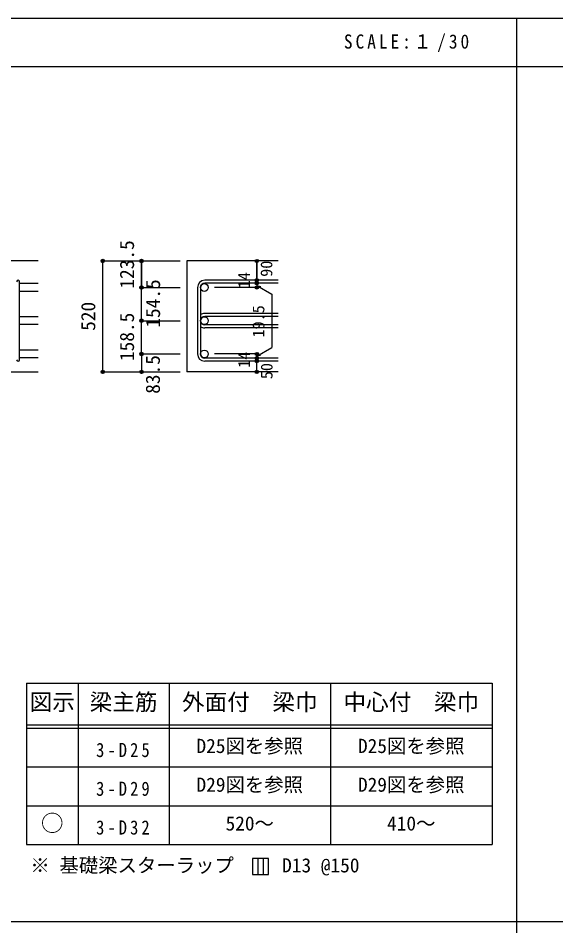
# Model space of a CAD drawing. Units: millimetres at full size, sheet at 1:30, with parts at other scales. Extents: x -5973 to 5954, y -4195 to 4201.
# Drawn here: x -3439 to -942, y -15 to 4201 of the extents above; entities that cross this region are included whole.
import ezdxf
from ezdxf.enums import TextEntityAlignment as Align

# ---------------------------------------------------------------- set-up
doc = ezdxf.new("R2010")
doc.units = ezdxf.units.MM
doc.header["$LTSCALE"] = 30
doc.header["$PDMODE"] = 32
doc.header["$PDSIZE"] = 15
for name, color, linetype in [('0-1_躯体線', 2, 'Continuous'), ('0-5_基礎梁筋', 7, 'Continuous'), ('0-6_スタラップ筋', 7, 'Continuous'), ('0-D_寸法', 4, 'Continuous'), ('6-7_文字', 7, 'Continuous'), ('6-E_枠', 7, 'Continuous'), ('F-0_枠', 6, 'Continuous')]:
    doc.layers.add(name, color=color, linetype=linetype)
doc.styles.add('ＭＳ ゴシック', font='')
doc.styles.get('ＭＳ ゴシック').set_extended_font_data('MS Gothic')

msp = doc.modelspace()

# ---------------------------------------------------------------- linework, layer by layer
at = {"layer": '0-1_躯体線'}
for p, q in [((-3345.8, 3073.3), (-4845.8, 3073.3)), ((-2230.8, 3073.3), (-2655.8, 3073.3)), ((-2655.8, 3073.3), (-2655.8, 2557.73)), ((-3745.8, 2557.73), (-3345.8, 2557.73)), ((-2230.8, 2557.73), (-2655.8, 2557.73))]:
    msp.add_line(p, q, dxfattribs=at)
at = {"layer": '0-5_基礎梁筋'}
for p, q in [((-3345.8, 2968.1), (-3431.8, 2968.1)), ((-3345.8, 2932.1), (-3431.8, 2932.1)), ((-3345.8, 2813.67), (-3431.8, 2813.67)), ((-3345.8, 2777.67), (-3431.8, 2777.67)), ((-3345.8, 2659.23), (-3431.8, 2659.23)), ((-3345.8, 2623.23), (-3431.8, 2623.23))]:
    msp.add_line(p, q, dxfattribs=at)
at = {"layer": '0-5_基礎梁筋', "color": 3}
for centre in [(-2573.8, 2950.1), (-2573.8, 2795.67), (-2573.8, 2641.23)]:
    msp.add_circle(centre, 18, dxfattribs=at)
at = {"layer": '0-6_スタラップ筋'}
for p, q in [((-3431.8, 2614.73), (-3431.8, 2976.6)), ((-2230.8, 2983.6), (-2572.3, 2983.6)), ((-2230.8, 2969.6), (-2572.3, 2969.6)), ((-2605.8, 2950.1), (-2605.8, 2641.23)), ((-2591.8, 2950.1), (-2591.8, 2641.23)), ((-2230.8, 2829.17), (-2572.3, 2829.17)), ((-2230.8, 2815.17), (-2572.3, 2815.17)), ((-2230.8, 2776.17), (-2572.3, 2776.17)), ((-2230.8, 2762.17), (-2572.3, 2762.17)), ((-2230.8, 2621.73), (-2572.3, 2621.73)), ((-2230.8, 2607.73), (-2572.3, 2607.73))]:
    msp.add_line(p, q, dxfattribs=at)
for centre, radius, start, end in [((-3438.8, 2976.6), 7, 0, 180), ((-2572.3, 2950.1), 33.5, 90, 180), ((-2572.3, 2950.1), 19.5, 90, 180), ((-2572.3, 2795.67), 33.5, 90, 125.59765), ((-2572.3, 2795.67), 19.5, 90, 180), ((-2572.3, 2795.67), 19.5, 180, 270), ((-2572.3, 2795.67), 33.5, 234.40235, 270), ((-3438.8, 2614.73), 7, 180, 0), ((-2572.3, 2641.23), 33.5, 180, 270), ((-2572.3, 2641.23), 19.5, 180, 270)]:
    msp.add_arc(centre, radius, start, end, dxfattribs=at)
at = {"layer": '0-D_寸法'}
for p, q in [((-3045.8, 3073.3), (-2865.8, 3073.3)), ((-3045.8, 3073.3), (-2865.8, 3073.3)), ((-3045.8, 2557.73), (-3045.8, 3073.3)), ((-2865.8, 3073.3), (-2685.8, 3073.3)), ((-2865.8, 3073.3), (-2685.8, 3073.3)), ((-2330.8, 2969.6), (-2330.8, 2983.6)), ((-2330.8, 2969.6), (-2330.8, 2950.1)), ((-2330.8, 2959.85), (-2311.48, 2954.68)), ((-2330.8, 2959.85), (-2260.74, 2919.4)), ((-2865.8, 2950.1), (-2685.8, 2950.1)), ((-2865.8, 2950.1), (-2685.8, 2950.1)), ((-2865.8, 2799.17), (-2865.8, 2950.1)), ((-2330.8, 2950.1), (-2526.89, 2950.1)), ((-2260.74, 2919.4), (-2260.74, 2671.93)), ((-2865.8, 2641.23), (-2865.8, 2799.17)), ((-2865.8, 2795.67), (-2685.8, 2795.67)), ((-2865.8, 2795.67), (-2685.8, 2795.67)), ((-2330.8, 2631.48), (-2260.74, 2671.93)), ((-2865.8, 2641.23), (-2685.8, 2641.23)), ((-2865.8, 2641.23), (-2865.8, 2557.73)), ((-2330.8, 2641.23), (-2526.89, 2641.23)), ((-2330.8, 2621.73), (-2330.8, 2641.23)), ((-2330.8, 2631.48), (-2311.48, 2636.66)), ((-2330.8, 2607.73), (-2330.8, 2621.73)), ((-2330.8, 2557.73), (-2330.8, 2607.73)), ((-3045.8, 2557.73), (-2865.8, 2557.73)), ((-2865.8, 2557.73), (-2685.8, 2557.73))]:
    msp.add_line(p, q, dxfattribs=at)
for points in [[(-2865.8, 3073.3), (-2865.8, 2950.1), (-2865.8, 3073.3)], [(-2330.8, 3073.3), (-2330.8, 2983.6), (-2330.8, 3073.3)]]:
    msp.add_lwpolyline(points, dxfattribs=at)
for centre, radius in [((-3045.8, 3073.3), 8), ((-3045.8, 3073.3), 7.2), ((-3045.8, 3073.3), 6.4), ((-3045.8, 3073.3), 5.6), ((-3045.8, 3073.3), 4.8), ((-2865.8, 3073.3), 8), ((-2865.8, 3073.3), 7.2), ((-2865.8, 3073.3), 6.4), ((-2865.8, 3073.3), 5.6), ((-2865.8, 3073.3), 4.8), ((-3045.8, 3073.3), 4), ((-3045.8, 3073.3), 3.2), ((-3045.8, 3073.3), 2.4), ((-3045.8, 3073.3), 1.6), ((-3045.8, 3073.3), 0.8), ((-2865.8, 3073.3), 4), ((-2865.8, 3073.3), 3.2), ((-2865.8, 3073.3), 2.4), ((-2865.8, 3073.3), 1.6), ((-2865.8, 3073.3), 0.8), ((-2330.8, 3073.3), 4), ((-2330.8, 3073.3), 3.6), ((-2330.8, 3073.3), 3.2), ((-2330.8, 3073.3), 2.8), ((-2330.8, 3073.3), 2.4), ((-2330.8, 3073.3), 2), ((-2330.8, 3073.3), 1.6), ((-2330.8, 3073.3), 1.2), ((-2330.8, 3073.3), 0.8), ((-2330.8, 3073.3), 0.4), ((-2865.8, 2950.1), 8), ((-2865.8, 2950.1), 7.2), ((-2865.8, 2950.1), 6.4), ((-2865.8, 2950.1), 5.6), ((-2865.8, 2950.1), 4.8), ((-2865.8, 2950.1), 4), ((-2865.8, 2950.1), 3.2), ((-2865.8, 2950.1), 2.4), ((-2865.8, 2950.1), 1.6), ((-2330.8, 2983.6), 4), ((-2330.8, 2969.6), 4), ((-2330.8, 2950.1), 4), ((-2330.8, 2983.6), 3.6), ((-2330.8, 2969.6), 3.6), ((-2330.8, 2950.1), 3.6), ((-2330.8, 2983.6), 3.2), ((-2330.8, 2969.6), 3.2), ((-2330.8, 2950.1), 3.2), ((-2330.8, 2983.6), 2.8), ((-2330.8, 2969.6), 2.8), ((-2330.8, 2950.1), 2.8), ((-2330.8, 2983.6), 2.4), ((-2330.8, 2969.6), 2.4), ((-2330.8, 2950.1), 2.4), ((-2330.8, 2983.6), 2), ((-2330.8, 2969.6), 2), ((-2330.8, 2950.1), 2), ((-2330.8, 2983.6), 1.6), ((-2330.8, 2969.6), 1.6), ((-2330.8, 2950.1), 1.6), ((-2330.8, 2983.6), 1.2), ((-2330.8, 2969.6), 1.2), ((-2330.8, 2983.6), 0.8), ((-2330.8, 2969.6), 0.8), ((-2330.8, 2983.6), 0.4), ((-2330.8, 2969.6), 0.4), ((-2865.8, 2950.1), 0.8), ((-2330.8, 2950.1), 1.2), ((-2330.8, 2950.1), 0.8), ((-2330.8, 2950.1), 0.4), ((-2865.8, 2795.67), 8), ((-2865.8, 2795.67), 7.2), ((-2865.8, 2795.67), 6.4), ((-2865.8, 2795.67), 5.6), ((-2865.8, 2795.67), 4.8), ((-2865.8, 2795.67), 4), ((-2865.8, 2795.67), 3.2), ((-2865.8, 2795.67), 2.4), ((-2865.8, 2795.67), 1.6), ((-2865.8, 2795.67), 0.8), ((-2865.8, 2641.23), 8), ((-2865.8, 2641.23), 7.2), ((-2865.8, 2641.23), 6.4), ((-2865.8, 2641.23), 5.6), ((-2865.8, 2641.23), 4.8), ((-2865.8, 2641.23), 4), ((-2865.8, 2641.23), 3.2), ((-2865.8, 2641.23), 2.4), ((-2865.8, 2641.23), 1.6), ((-2865.8, 2641.23), 0.8), ((-2330.8, 2641.23), 4), ((-2330.8, 2621.73), 4), ((-2330.8, 2641.23), 3.6), ((-2330.8, 2621.73), 3.6), ((-2330.8, 2641.23), 3.2), ((-2330.8, 2621.73), 3.2), ((-2330.8, 2641.23), 2.8), ((-2330.8, 2621.73), 2.8), ((-2330.8, 2641.23), 2.4), ((-2330.8, 2621.73), 2.4), ((-2330.8, 2641.23), 2), ((-2330.8, 2621.73), 2), ((-2330.8, 2641.23), 1.6), ((-2330.8, 2621.73), 1.6), ((-2330.8, 2641.23), 1.2), ((-2330.8, 2621.73), 1.2), ((-2330.8, 2641.23), 0.8), ((-2330.8, 2621.73), 0.8), ((-2330.8, 2641.23), 0.4), ((-2330.8, 2621.73), 0.4), ((-2330.8, 2607.73), 4), ((-2330.8, 2607.73), 3.6), ((-2330.8, 2607.73), 3.2), ((-2330.8, 2607.73), 2.8), ((-2330.8, 2607.73), 2.4), ((-2330.8, 2607.73), 2), ((-2330.8, 2607.73), 1.6), ((-2330.8, 2607.73), 1.2), ((-2330.8, 2607.73), 0.8), ((-2330.8, 2607.73), 0.4), ((-3045.8, 2557.73), 7.2), ((-3045.8, 2557.73), 6.4), ((-3045.8, 2557.73), 5.6), ((-3045.8, 2557.73), 4.8), ((-3045.8, 2557.73), 4), ((-3045.8, 2557.73), 3.2), ((-3045.8, 2557.73), 2.4), ((-3045.8, 2557.73), 1.6), ((-3045.8, 2557.73), 0.8), ((-2865.8, 2557.73), 7.2), ((-2865.8, 2557.73), 6.4), ((-2865.8, 2557.73), 5.6), ((-2865.8, 2557.73), 4.8), ((-2865.8, 2557.73), 4), ((-2865.8, 2557.73), 3.2), ((-2865.8, 2557.73), 2.4), ((-2865.8, 2557.73), 1.6), ((-2865.8, 2557.73), 0.8), ((-2330.8, 2557.73), 4), ((-2330.8, 2557.73), 3.6), ((-2330.8, 2557.73), 3.2), ((-2330.8, 2557.73), 2.8), ((-2330.8, 2557.73), 2.4), ((-2330.8, 2557.73), 2), ((-2330.8, 2557.73), 1.6), ((-2330.8, 2557.73), 1.2), ((-2330.8, 2557.73), 0.8), ((-2330.8, 2557.73), 0.4)]:
    msp.add_circle(centre, radius, dxfattribs=at)
at = {"layer": '0-D_寸法', "color": 7}
for p in [(-3045.8, 3073.3), (-2865.8, 3073.3), (-2330.8, 3073.3), (-2865.8, 2950.1), (-2330.8, 2983.6), (-2330.8, 2969.6), (-2330.8, 2950.1), (-2865.8, 2795.67), (-2865.8, 2641.23), (-2330.8, 2641.23), (-2330.8, 2621.73), (-2330.8, 2607.73), (-3045.8, 2557.73), (-2865.8, 2557.73), (-2330.8, 2557.73)]:
    msp.add_point(p, dxfattribs=at)
at = {"layer": '6-7_文字'}
for p, q in [((-2325.5, 297.55), (-2325.5, 222.55)), ((-2300.5, 297.55), (-2300.5, 222.55))]:
    msp.add_line(p, q, dxfattribs=at)
msp.add_lwpolyline([(-2350.5, 222.55), (-2275.5, 222.55), (-2275.5, 297.55), (-2350.5, 297.55)], close=True, dxfattribs=at)
at = {"layer": '6-E_枠', "color": 3}
for p, q in [((-3400.52, 1112.77), (-3400.52, 362.77)), ((-3400.52, 1112.77), (-1238, 1112.77)), ((-1238, 1112.77), (-1238, 362.77)), ((-3400.52, 362.77), (-1238, 362.77))]:
    msp.add_line(p, q, dxfattribs=at)
at = {"layer": '6-E_枠'}
for p, q in [((-3160.52, 1112.77), (-3160.52, 362.77)), ((-2738, 1112.77), (-2738, 362.77)), ((-1988, 1112.77), (-1988, 362.77)), ((-3400.52, 917.77), (-1238, 917.77)), ((-3400.52, 902.77), (-1238, 902.77)), ((-3400.52, 722.77), (-1238, 722.77)), ((-3400.52, 542.77), (-1238, 542.77))]:
    msp.add_line(p, q, dxfattribs=at)
at = {"layer": 'F-0_枠'}
msp.add_line((-5972.88, 4201.15), (5954.1, 4201.15), dxfattribs=at)
at = {"layer": 'F-0_枠', "color": 2}
for p, q in [((-1124.64, 4201.15), (-1124.64, -4195.24)), ((-5972.88, 3976.15), (3723.6, 3976.15)), ((3723.6, 2.95), (-5972.88, 2.95))]:
    msp.add_line(p, q, dxfattribs=at)

# ---------------------------------------------------------------- texts
at = {"layer": '0-D_寸法', "style": 'ＭＳ ゴシック'}
for s, height, p in [('123.5', 65.98, (-2880.8, 2944.95)), ('90', 54.99, (-2241.9, 2999.71)), ('14', 54.99, (-2346.03, 2946.44)), ('154.5', 65.98, (-2759.88, 2763.69)), ('520', 65.98, (-3060.8, 2748.77)), ('158.5', 65.98, (-2880.8, 2608.45)), ('19.5', 54.99, (-2278.79, 2717.93)), ('83.5', 65.98, (-2760.73, 2456.28)), ('14', 54.99, (-2346.06, 2577.06)), ('50', 54.99, (-2240.8, 2524.23))]:
    msp.add_text(s, height=height, rotation=90, dxfattribs=at).set_placement(p, align=Align.BOTTOM_LEFT)
at = {"layer": '6-7_文字', "color": 2, "style": 'ＭＳ ゴシック'}
for s, p in [('図示', (-3385.52, 962.77)), ('梁主筋', (-3106.76, 962.77)), ('外面付\u3000梁巾', (-2678, 962.77)), ('中心付\u3000梁巾', (-1928, 962.77)), ('○', (-3333.02, 400.27))]:
    msp.add_text(s, height=76.98, dxfattribs=at).set_placement(p, align=Align.BOTTOM_LEFT)
at = {"layer": '6-7_文字', "style": 'ＭＳ ゴシック'}
for s, p in [('D25図を参照', (-2610.5, 767.77)), ('D25図を参照', (-1860.5, 767.77)), ('D29図を参照', (-2610.5, 587.77)), ('D29図を参照', (-1860.5, 587.77)), ('520～', (-2475.5, 407.77)), ('410～', (-1725.5, 407.77)), ('※ 基礎梁スターラップ     D13 @150', (-3381.96, 213.19))]:
    msp.add_text(s, height=65.98, dxfattribs=at).set_placement(p, align=Align.BOTTOM_LEFT)
at = {"layer": '6-7_文字', "color": 2, "insert": (-1925.98, 4043.65), "char_height": 65.98, "attachment_point": 7, "style": 'ＭＳ ゴシック'}
msp.add_mtext('\\T1.34;\\W0.9;SCALE:１/30', dxfattribs=at)
at = {"layer": '6-7_文字', "char_height": 65.98, "attachment_point": 7, "style": 'ＭＳ ゴシック'}
for s, insert in [('\\T1.38;\\W0.85;3-D25', (-3076.76, 767.77)), ('\\T1.38;\\W0.85;3-D29', (-3076.76, 587.77)), ('\\T1.38;\\W0.85;3-D32', (-3076.76, 407.77))]:
    msp.add_mtext(s, dxfattribs=dict(at, insert=insert))

doc.saveas('drawing.dxf')
